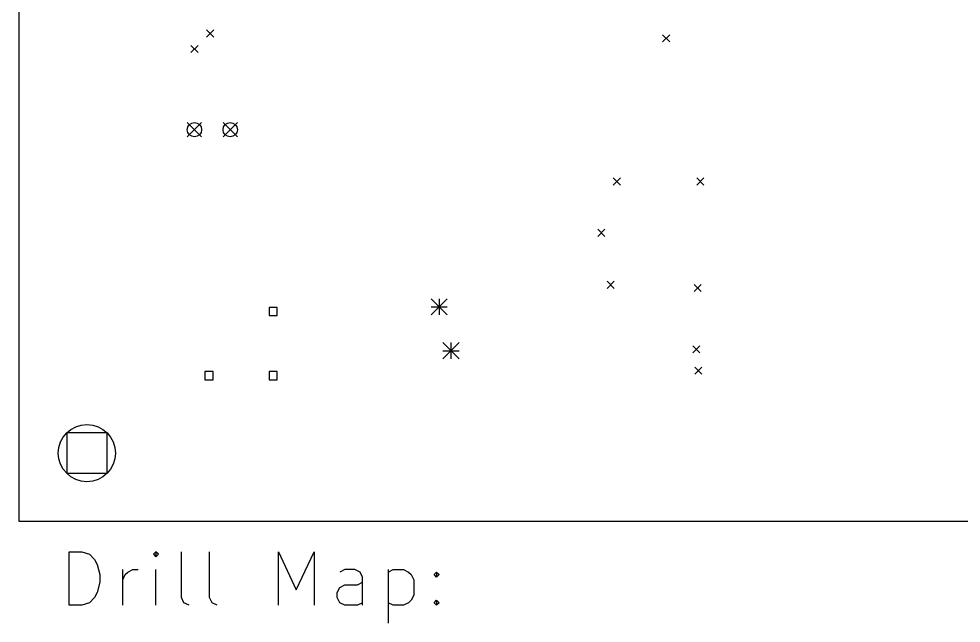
# Model space of a CAD drawing. Extents: x 4.42 to 8.8, y -6.54 to -0.26.
# Drawn here: x 4.55 to 6.626, y -4.73 to -3.398 of the extents above; entities that cross this region are included whole.
import ezdxf

# ---------------------------------------------------------------- set-up
doc = ezdxf.new("R2010")
doc.units = 0
doc.header["$MEASUREMENT"] = 0
doc.layers.add('BLACK', color=7, linetype='CONTINUOUS')

msp = doc.modelspace()

# ---------------------------------------------------------------- linework, layer by layer
at = {"layer": 'BLACK', "linetype": 'CONTINUOUS'}
for p, q in [((4.55, -0.255), (4.55, -4.505)), ((4.96358, -3.42246), (4.97933, -3.43821)), ((4.97933, -3.42246), (4.96358, -3.43821)), ((5.9685, -3.43307), (5.98425, -3.44882)), ((5.98425, -3.43307), (5.9685, -3.44882)), ((4.92913, -3.45669), (4.94488, -3.47244)), ((4.94488, -3.45669), (4.92913, -3.47244)), ((4.92126, -3.62657), (4.95276, -3.65807)), ((4.95276, -3.62657), (4.92126, -3.65807)), ((5, -3.62657), (5.0315, -3.65807)), ((5.0315, -3.62657), (5, -3.65807)), ((5.85984, -3.74871), (5.87559, -3.76446)), ((5.87559, -3.74871), (5.85984, -3.76446)), ((6.04369, -3.74871), (6.05944, -3.76446)), ((6.05944, -3.74871), (6.04369, -3.76446)), ((5.8259, -3.86185), (5.84165, -3.87759)), ((5.84165, -3.86185), (5.8259, -3.87759)), ((5.84646, -3.97638), (5.8622, -3.99213)), ((5.8622, -3.97638), (5.84646, -3.99213)), ((6.03804, -3.98347), (6.05378, -3.99922)), ((6.05378, -3.98347), (6.03804, -3.99922)), ((5.45866, -4.01499), (5.4941, -4.05042)), ((5.4941, -4.01499), (5.45866, -4.05042)), ((5.47638, -4.01499), (5.47638, -4.05042)), ((5.1196, -4.03375), (5.10151, -4.03375)), ((5.10151, -4.03375), (5.10151, -4.05185)), ((5.1196, -4.05185), (5.1196, -4.03375)), ((5.45866, -4.03271), (5.4941, -4.03271)), ((5.10151, -4.05185), (5.1196, -4.05185)), ((5.48454, -4.11158), (5.51998, -4.14702)), ((5.51998, -4.11158), (5.48454, -4.14702)), ((5.48454, -4.1293), (5.51998, -4.1293)), ((5.50226, -4.11158), (5.50226, -4.14702)), ((6.03512, -4.11842), (6.05087, -4.13417)), ((6.05087, -4.11842), (6.03512, -4.13417)), ((6.03937, -4.16535), (6.05512, -4.1811)), ((6.05512, -4.16535), (6.03937, -4.1811)), ((4.97818, -4.17517), (4.96008, -4.17517)), ((4.96008, -4.17517), (4.96008, -4.19327)), ((4.96008, -4.19327), (4.97818, -4.19327)), ((4.97818, -4.19327), (4.97818, -4.17517)), ((5.1196, -4.17517), (5.10151, -4.17517)), ((5.10151, -4.17517), (5.10151, -4.19327)), ((5.10151, -4.19327), (5.1196, -4.19327)), ((5.1196, -4.19327), (5.1196, -4.17517)), ((4.74454, -4.31046), (4.65546, -4.31046)), ((4.65546, -4.31046), (4.65546, -4.39954)), ((4.74454, -4.39954), (4.74454, -4.31046)), ((4.65546, -4.39954), (4.74454, -4.39954)), ((4.55, -4.505), (8.8, -4.505)), ((4.6608, -4.69032), (4.6608, -4.57221)), ((4.6608, -4.57221), (4.68892, -4.57221)), ((4.68892, -4.57221), (4.70579, -4.57783)), ((4.70579, -4.57783), (4.71704, -4.58908)), ((4.85202, -4.57221), (4.8464, -4.57783)), ((4.8464, -4.57783), (4.85202, -4.58346)), ((4.85765, -4.57783), (4.85202, -4.57221)), ((4.85202, -4.57221), (4.85202, -4.58346)), ((4.85202, -4.58346), (4.85765, -4.57783)), ((4.90827, -4.67345), (4.90827, -4.57221)), ((4.97013, -4.67345), (4.97013, -4.57221)), ((5.12199, -4.69032), (5.12199, -4.57221)), ((5.12199, -4.57221), (5.16136, -4.65657)), ((5.16136, -4.65657), (5.20073, -4.57221)), ((5.20073, -4.57221), (5.20073, -4.69032)), ((4.71704, -4.58908), (4.72267, -4.60033)), ((4.72267, -4.60033), (4.72829, -4.62283)), ((4.72829, -4.62283), (4.72829, -4.6397)), ((4.77891, -4.69032), (4.77891, -4.61158)), ((4.77891, -4.63408), (4.78453, -4.62283)), ((4.78453, -4.62283), (4.79016, -4.6172)), ((4.79016, -4.6172), (4.80141, -4.61158)), ((4.80141, -4.61158), (4.81265, -4.61158)), ((4.85202, -4.69032), (4.85202, -4.61158)), ((5.26822, -4.61158), (5.25697, -4.6172)), ((5.29072, -4.61158), (5.26822, -4.61158)), ((5.30197, -4.6172), (5.29072, -4.61158)), ((5.30759, -4.62845), (5.30197, -4.6172)), ((5.30759, -4.69032), (5.30759, -4.62845)), ((5.36384, -4.61158), (5.36384, -4.72969)), ((5.36384, -4.6172), (5.37508, -4.61158)), ((5.37508, -4.61158), (5.39758, -4.61158)), ((5.39758, -4.61158), (5.40883, -4.6172)), ((5.40883, -4.6172), (5.41445, -4.62283)), ((5.41445, -4.62283), (5.42008, -4.63408)), ((5.46507, -4.62283), (5.4707, -4.6172)), ((5.4707, -4.62845), (5.46507, -4.62283)), ((5.4707, -4.6172), (5.47632, -4.62283)), ((5.4707, -4.6172), (5.4707, -4.62845)), ((5.47632, -4.62283), (5.4707, -4.62845)), ((4.72829, -4.6397), (4.72267, -4.6622)), ((5.25135, -4.6622), (5.25697, -4.65095)), ((5.25697, -4.65095), (5.26822, -4.64533)), ((5.26822, -4.64533), (5.29634, -4.64533)), ((5.29634, -4.64533), (5.30759, -4.6397)), ((5.42008, -4.63408), (5.42008, -4.66782)), ((4.72267, -4.6622), (4.71704, -4.67345)), ((5.25135, -4.67345), (5.25135, -4.6622)), ((5.42008, -4.66782), (5.41445, -4.67907)), ((4.68892, -4.69032), (4.6608, -4.69032)), ((4.70579, -4.6847), (4.68892, -4.69032)), ((4.71704, -4.67345), (4.70579, -4.6847)), ((4.91389, -4.6847), (4.90827, -4.67345)), ((4.92514, -4.69032), (4.91389, -4.6847)), ((4.97576, -4.6847), (4.97013, -4.67345)), ((4.98701, -4.69032), (4.97576, -4.6847)), ((5.25697, -4.6847), (5.25135, -4.67345)), ((5.26822, -4.69032), (5.25697, -4.6847)), ((5.29634, -4.69032), (5.26822, -4.69032)), ((5.30759, -4.6847), (5.29634, -4.69032)), ((5.37508, -4.69032), (5.36384, -4.6847)), ((5.39758, -4.69032), (5.37508, -4.69032)), ((5.40883, -4.6847), (5.39758, -4.69032)), ((5.41445, -4.67907), (5.40883, -4.6847)), ((5.46507, -4.6847), (5.4707, -4.67907)), ((5.4707, -4.69032), (5.46507, -4.6847)), ((5.4707, -4.67907), (5.47632, -4.6847)), ((5.4707, -4.67907), (5.4707, -4.69032)), ((5.47632, -4.6847), (5.4707, -4.69032))]:
    msp.add_line(p, q, dxfattribs=at)
at = {"layer": 'BLACK'}
for centre, radius in [((4.93701, -3.64232), 0.015748), ((5.01575, -3.64232), 0.015748), ((4.7, -4.355), 0.062992)]:
    msp.add_circle(centre, radius, dxfattribs=at)

doc.saveas('drawing.dxf')
